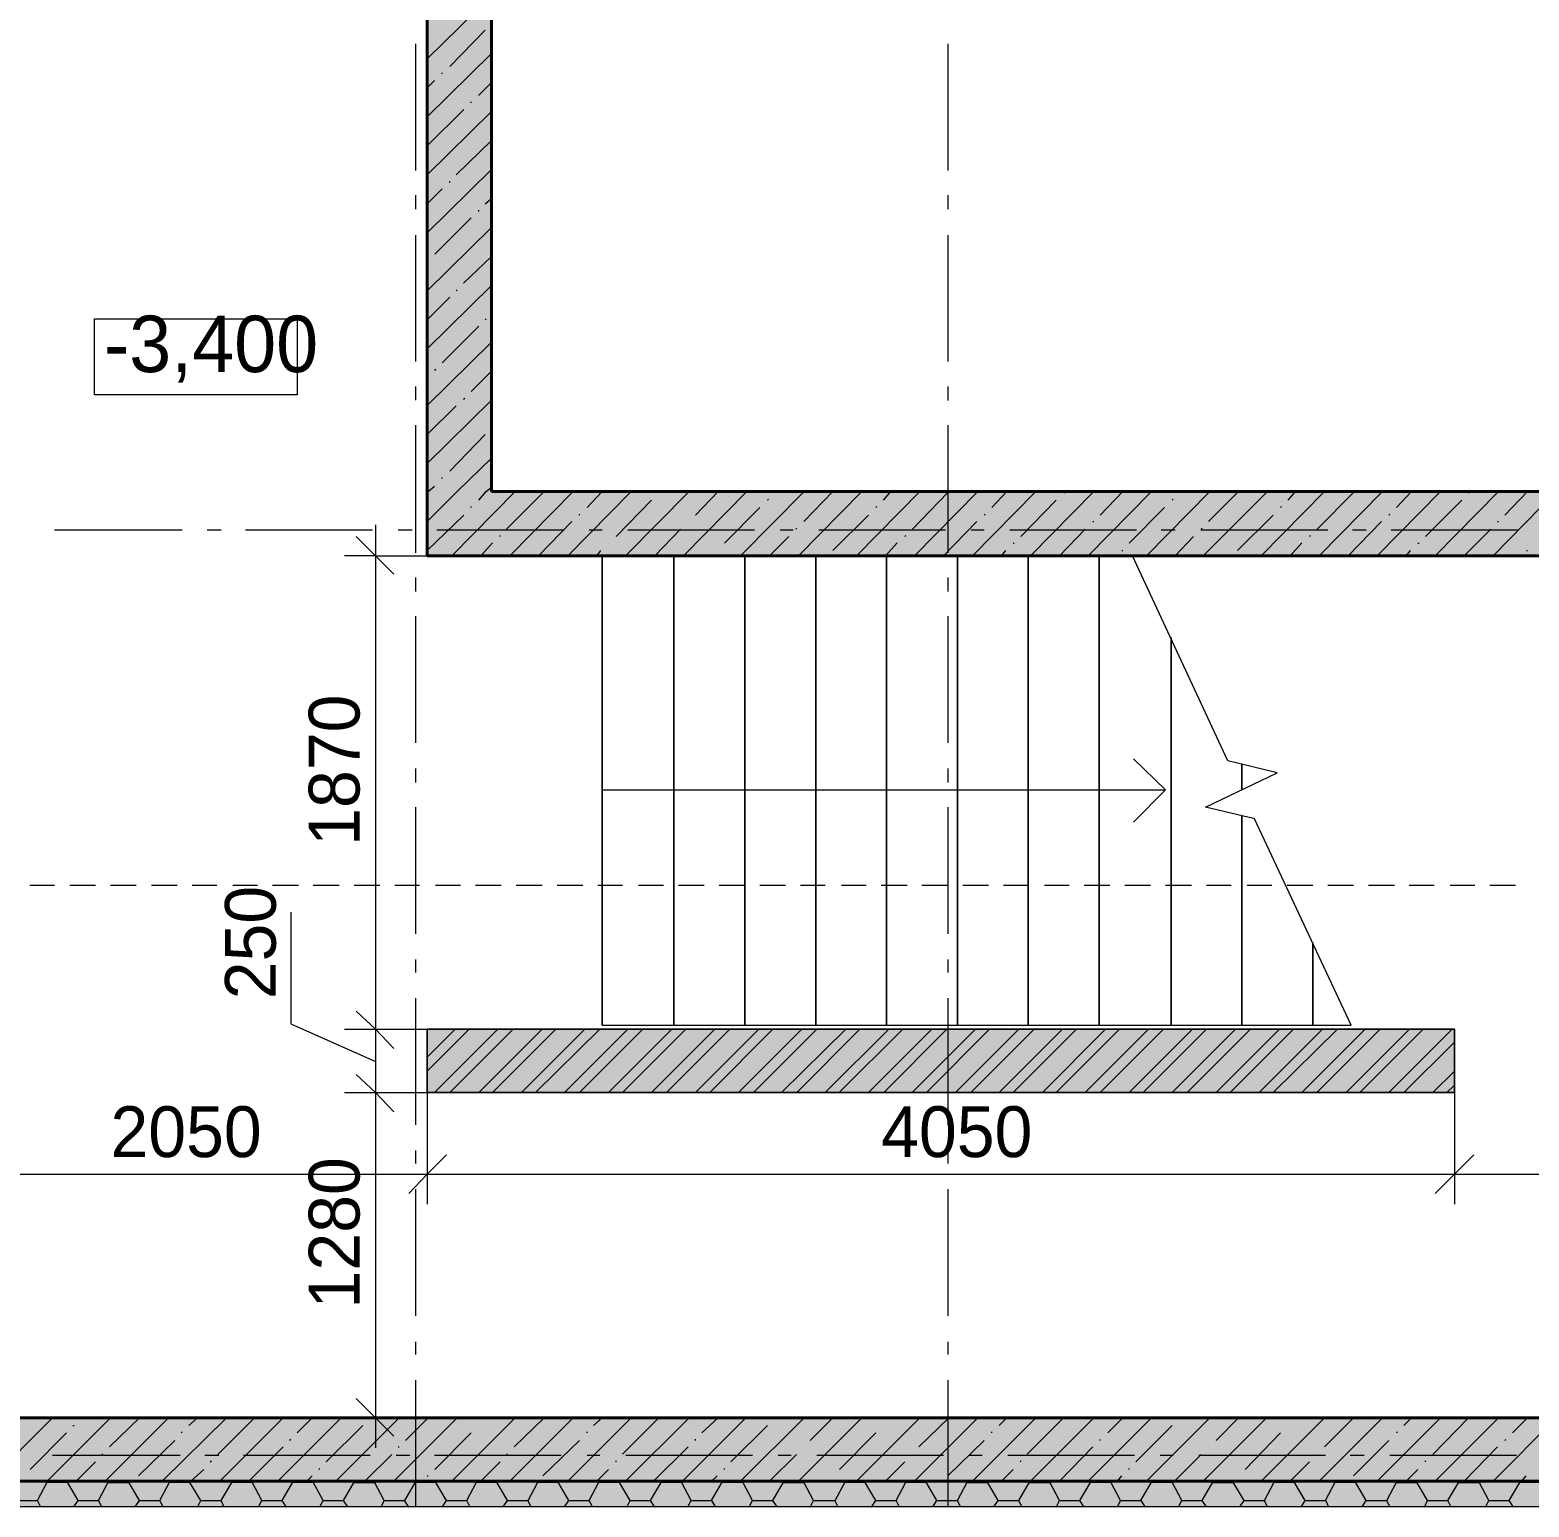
# Model space of a CAD drawing. Header units: millimetres. Extents: x -401725 to 250493, y 305116 to 802890.
# Drawn here: x -375106.181 to -375103.854, y 508975.81 to 508978.104 of the extents above; entities that cross this region are included whole.
import ezdxf

# ---------------------------------------------------------------- set-up
doc = ezdxf.new("R2010")
doc.units = ezdxf.units.MM
doc.layers.add('PDF _Геометрия', color=7, linetype='Continuous', true_color=0x1d1d1d)
doc.layers.add('PDF _Сплошная заливка', color=7, linetype='Continuous', true_color=0xffffff)
doc.layers.add('PDF _Текст', color=7, linetype='Continuous')

msp = doc.modelspace()

# ---------------------------------------------------------------- linework, layer by layer
at = {"layer": 'PDF _Геометрия', "color": 7, "lineweight": 40}
for points in [[(-375105.4648, 508977.3872), (-375105.4648, 508979.0006)], [(-375105.5648, 508978.9021), (-375105.5648, 508977.3871)], [(-375105.5648, 508977.3872), (-375105.5648, 508977.2871)], [(-375103.4181, 508977.3871), (-375105.4647, 508977.3871)], [(-375105.5648, 508977.2871), (-375103.4181, 508977.2871)], [(-375103.4181, 508975.9488), (-375106.3713, 508975.9488)], [(-375106.3713, 508975.8505), (-375103.4181, 508975.8505)]]:
    msp.add_lwpolyline(points, dxfattribs=at)
at = {"layer": 'PDF _Геометрия', "color": 7, "lineweight": 9}
for points in [[(-375105.5648, 508977.2872), (-375105.5648, 508978.9022)], [(-375105.583, 508978.0821), (-375105.583, 508977.8854)], [(-375104.7563, 508978.0821), (-375104.7563, 508977.8854)], [(-375105.583, 508977.8471), (-375105.583, 508977.8254)], [(-375104.7563, 508977.8471), (-375104.7563, 508977.8254)], [(-375105.583, 508977.7854), (-375105.583, 508977.5888)], [(-375104.7563, 508977.7854), (-375104.7563, 508977.5888)], [(-375106.0815, 508977.6555), (-375106.0815, 508977.5372)], [(-375106.0813, 508977.6554), (-375105.7664, 508977.6554), (-375105.7664, 508977.5371)], [(-375105.7664, 508977.5371), (-375106.0813, 508977.5371)], [(-375105.583, 508977.5504), (-375105.583, 508977.5288)], [(-375104.7563, 508977.5504), (-375104.7563, 508977.5287)], [(-375105.583, 508977.4904), (-375105.583, 508977.2921)], [(-375104.7563, 508977.4904), (-375104.7563, 508977.2921)], [(-375105.9449, 508977.3272), (-375106.1431, 508977.3272)], [(-375105.8848, 508977.3271), (-375105.9064, 508977.3271)], [(-375105.6498, 508977.3272), (-375105.8466, 508977.3272)], [(-375105.6447, 508977.3354), (-375105.6447, 508976.5521)], [(-375105.5882, 508977.3272), (-375105.6098, 508977.3272)], [(-375105.3532, 508977.3272), (-375105.5499, 508977.3272)], [(-375105.2931, 508977.3271), (-375105.3132, 508977.3271)], [(-375105.0565, 508977.3272), (-375105.2531, 508977.3272)], [(-375104.9965, 508977.3271), (-375105.0166, 508977.3271)], [(-375104.7598, 508977.3272), (-375104.9565, 508977.3272)], [(-375104.6998, 508977.3271), (-375104.7199, 508977.3271)], [(-375104.4632, 508977.3272), (-375104.6599, 508977.3272)], [(-375104.4031, 508977.3272), (-375104.4248, 508977.3272)], [(-375104.1665, 508977.3272), (-375104.3632, 508977.3272)], [(-375104.1065, 508977.3272), (-375104.1281, 508977.3272)], [(-375103.8696, 508977.3271), (-375104.0679, 508977.3271)], [(-375105.6447, 508977.2871), (-375105.693, 508977.2871)], [(-375105.6449, 508977.2872), (-375105.5648, 508977.2872)], [(-375105.2931, 508977.2871), (-375105.5648, 508977.2871)], [(-375105.2932, 508977.2871), (-375105.1815, 508977.2871)], [(-375105.1814, 508977.2871), (-375105.0715, 508977.2871)], [(-375105.0713, 508977.2871), (-375104.9614, 508977.2871)], [(-375104.9613, 508977.2871), (-375104.8514, 508977.2871)], [(-375104.8515, 508977.2871), (-375104.7414, 508977.2871), (-375104.7414, 508976.5588), (-375104.7414, 508977.2871)], [(-375104.7414, 508977.2871), (-375104.6313, 508977.2871)], [(-375104.6314, 508977.2871), (-375104.5213, 508977.2871)], [(-375104.5214, 508977.2871), (-375104.4697, 508977.2871)], [(-375104.3214, 508976.9688), (-375104.4698, 508977.2871)], [(-375103.4181, 508977.2871), (-375104.4698, 508977.2871)], [(-375105.583, 508977.2538), (-375105.583, 508977.2321)], [(-375104.7563, 508977.2538), (-375104.7563, 508977.2321)], [(-375105.583, 508977.1938), (-375105.583, 508976.9971)], [(-375104.7563, 508977.1937), (-375104.7563, 508976.9971)], [(-375105.583, 508976.9571), (-375105.583, 508976.9354)], [(-375104.7563, 508976.9571), (-375104.7563, 508976.9354)], [(-375104.4681, 508976.9721), (-375104.4181, 508976.9238), (-375104.4681, 508976.8738)], [(-375104.2448, 508976.9505), (-375104.3214, 508976.9688)], [(-375104.3564, 508976.8971), (-375104.2448, 508976.9505)], [(-375105.2932, 508976.9238), (-375105.1815, 508976.9238)], [(-375105.1814, 508976.9238), (-375105.0715, 508976.9238)], [(-375105.0713, 508976.9238), (-375104.9614, 508976.9238)], [(-375104.9613, 508976.9238), (-375104.8514, 508976.9238)], [(-375104.8515, 508976.9238), (-375104.7414, 508976.9238)], [(-375104.7414, 508976.9238), (-375104.6313, 508976.9238)], [(-375104.6314, 508976.9238), (-375104.5213, 508976.9238)], [(-375104.5213, 508976.9238), (-375104.4181, 508976.9238)], [(-375105.583, 508976.8971), (-375105.583, 508976.7004)], [(-375104.7563, 508976.8971), (-375104.7563, 508976.7004)], [(-375104.2798, 508976.8788), (-375104.3564, 508976.8972)], [(-375104.1299, 508976.5588), (-375104.2799, 508976.8788)], [(-375105.7764, 508976.7338), (-375105.7764, 508976.5605)], [(-375105.583, 508976.6604), (-375105.583, 508976.6404)], [(-375104.7563, 508976.6604), (-375104.7563, 508976.6404)], [(-375105.583, 508976.6004), (-375105.583, 508976.4038)], [(-375104.7563, 508976.6004), (-375104.7563, 508976.4037)], [(-375105.7763, 508976.5604), (-375105.6447, 508976.5021)], [(-375105.2932, 508976.5588), (-375105.1815, 508976.5588)], [(-375105.1814, 508976.5588), (-375105.0715, 508976.5588)], [(-375105.0713, 508976.5588), (-375104.9614, 508976.5588)], [(-375104.9613, 508976.5588), (-375104.8514, 508976.5588)], [(-375104.8515, 508976.5588), (-375104.7414, 508976.5588)], [(-375104.7414, 508976.5588), (-375104.6313, 508976.5588)], [(-375104.6314, 508976.5587), (-375104.5213, 508976.5587)], [(-375104.5213, 508976.5588), (-375104.4097, 508976.5588)], [(-375104.4097, 508976.5587), (-375104.2996, 508976.5587)], [(-375104.2996, 508976.5587), (-375104.1896, 508976.5587)], [(-375104.19, 508976.5588), (-375104.1299, 508976.5588)], [(-375105.693, 508976.5521), (-375105.6447, 508976.5521), (-375105.6447, 508976.4538)], [(-375105.6449, 508976.5521), (-375105.5648, 508976.5521)], [(-375105.5649, 508976.5522), (-375103.9699, 508976.5522)], [(-375105.5648, 508976.4538), (-375105.5648, 508976.5521)], [(-375103.9698, 508976.5522), (-375103.9698, 508976.4538)], [(-375105.693, 508976.4538), (-375105.6447, 508976.4538), (-375105.6447, 508975.9021)], [(-375105.6449, 508976.4538), (-375105.5648, 508976.4538)], [(-375103.9698, 508976.4538), (-375105.5648, 508976.4538)], [(-375105.5648, 508976.4538), (-375105.5648, 508976.3271), (-375105.5648, 508976.2805)], [(-375103.9698, 508976.4538), (-375103.9698, 508976.3272), (-375103.9698, 508976.2805)], [(-375105.583, 508976.3638), (-375105.583, 508976.3438)], [(-375104.7563, 508976.3637), (-375104.7563, 508976.3438)], [(-375106.4181, 508976.3271), (-375105.5648, 508976.3271)], [(-375105.5649, 508976.3272), (-375103.9699, 508976.3272)], [(-375103.9697, 508976.3271), (-375103.3713, 508976.3271)], [(-375105.583, 508976.3038), (-375105.583, 508976.1071)], [(-375104.7563, 508976.3038), (-375104.7563, 508976.1071)], [(-375105.583, 508976.0671), (-375105.583, 508976.0471)], [(-375104.7563, 508976.0671), (-375104.7563, 508976.0471)], [(-375105.583, 508976.0071), (-375105.583, 508975.8104)], [(-375104.7563, 508976.0071), (-375104.7563, 508975.8104)], [(-375106.3713, 508975.9488), (-375103.4181, 508975.9488)], [(-375105.6447, 508975.9488), (-375105.693, 508975.9488)], [(-375105.6448, 508975.9488), (-375105.6031, 508975.9488)], [(-375105.9481, 508975.8905), (-375106.1464, 508975.8905)], [(-375105.8881, 508975.8905), (-375105.9097, 508975.8905)], [(-375105.6531, 508975.8905), (-375105.8498, 508975.8905)], [(-375105.5914, 508975.8905), (-375105.613, 508975.8905)], [(-375105.3564, 508975.8905), (-375105.5531, 508975.8905)], [(-375105.2964, 508975.8905), (-375105.3165, 508975.8905)], [(-375105.0598, 508975.8905), (-375105.2563, 508975.8905)], [(-375104.9997, 508975.8905), (-375105.0198, 508975.8905)], [(-375104.7631, 508975.8905), (-375104.9598, 508975.8905)], [(-375104.7031, 508975.8905), (-375104.7231, 508975.8905)], [(-375104.4664, 508975.8905), (-375104.6631, 508975.8905)], [(-375104.4064, 508975.8905), (-375104.4265, 508975.8905)], [(-375104.1698, 508975.8905), (-375104.3665, 508975.8905)], [(-375104.1097, 508975.8905), (-375104.1314, 508975.8905)], [(-375103.8731, 508975.8905), (-375104.0698, 508975.8905)], [(-375103.398, 508975.8504), (-375103.3996, 508975.8504), (-375103.398, 508975.8504), (-375107.8948, 508975.8504)], [(-375103.3996, 508975.8104), (-375103.3996, 508975.8504), (-375107.8945, 508975.8504)], [(-375103.4382, 508975.8072), (-375103.4382, 508975.8105), (-375107.8946, 508975.8105)]]:
    msp.add_lwpolyline(points, dxfattribs=at)
at = {"layer": 'PDF _Геометрия', "lineweight": 9}
for points in [[(-375105.5647, 508978.0588), (-375105.4648, 508978.1572)], [(-375105.5295, 508978.0471), (-375105.4746, 508978.1037)], [(-375105.5647, 508977.9688), (-375105.4648, 508978.0672)], [(-375105.5648, 508978.0138), (-375105.5531, 508978.0255)], [(-375105.5414, 508978.0355), (-375105.5414, 508978.0371)], [(-375105.4848, 508978.0022), (-375105.4648, 508978.0222)], [(-375105.5647, 508977.8788), (-375105.4648, 508977.9772)], [(-375105.5646, 508977.9238), (-375105.508, 508977.9804)], [(-375105.4963, 508977.9904), (-375105.4963, 508977.9921)], [(-375105.5198, 508977.8788), (-375105.4648, 508977.9322)], [(-375105.5647, 508977.7888), (-375105.4648, 508977.8872)], [(-375105.5297, 508977.8671), (-375105.5297, 508977.8688)], [(-375105.5648, 508977.8338), (-375105.5414, 508977.8571)], [(-375105.4748, 508977.8338), (-375105.4648, 508977.8422)], [(-375105.4847, 508977.8221), (-375105.4847, 508977.8238)], [(-375105.5647, 508977.6988), (-375105.4648, 508977.7972)], [(-375105.553, 508977.7554), (-375105.4963, 508977.8121)], [(-375105.5649, 508977.7438), (-375105.5632, 508977.7455)], [(-375105.5082, 508977.7105), (-375105.4648, 508977.7522)], [(-375105.5647, 508977.6088), (-375105.4648, 508977.7072)], [(-375105.5198, 508977.6988), (-375105.5181, 508977.7005)], [(-375105.5648, 508977.6538), (-375105.5297, 508977.6888)], [(-375105.4747, 508977.6537), (-375105.473, 508977.6554)], [(-375105.5413, 508977.5871), (-375105.4847, 508977.6438)], [(-375105.5647, 508977.5205), (-375105.4648, 508977.6188)], [(-375105.5532, 508977.5755), (-375105.5515, 508977.5772)], [(-375105.4965, 508977.5422), (-375105.4648, 508977.5738)], [(-375105.5648, 508977.4754), (-375105.5197, 508977.5204)], [(-375105.5647, 508977.4305), (-375105.4648, 508977.5288)], [(-375105.5081, 508977.5304), (-375105.5064, 508977.5321)], [(-375105.5295, 508977.4187), (-375105.4746, 508977.4754)], [(-375105.5182, 508977.3872), (-375105.4648, 508977.4388)], [(-375105.5631, 508977.3871), (-375105.5531, 508977.3955)], [(-375105.5414, 508977.4071), (-375105.5414, 508977.4088)], [(-375105.4731, 508977.3872), (-375105.4648, 508977.3938)], [(-375105.5649, 508977.3855), (-375105.5632, 508977.3872)], [(-375105.5647, 508977.3405), (-375105.5181, 508977.3871)], [(-375105.5264, 508977.2871), (-375105.4281, 508977.3872)], [(-375105.4847, 508977.3737), (-375105.473, 508977.3871)], [(-375105.4413, 508977.3288), (-375105.3847, 508977.3854)], [(-375105.4363, 508977.2871), (-375105.338, 508977.3871)], [(-375105.3463, 508977.2871), (-375105.248, 508977.3871)], [(-375105.3165, 508977.3621), (-375105.2931, 508977.3871)], [(-375105.2715, 508977.3172), (-375105.2165, 508977.3738)], [(-375105.2565, 508977.2871), (-375105.1581, 508977.3871)], [(-375105.2048, 508977.3855), (-375105.2048, 508977.3855)], [(-375105.1665, 508977.2872), (-375105.0682, 508977.3872)], [(-375105.148, 508977.3504), (-375105.113, 508977.3871)], [(-375105.078, 508977.2871), (-375104.9796, 508977.3871)], [(-375105.0365, 508977.3738), (-375105.0348, 508977.3755)], [(-375105.0248, 508977.3855), (-375105.0231, 508977.3871)], [(-375104.9881, 508977.2871), (-375104.8897, 508977.3871)], [(-375104.9797, 508977.3405), (-375104.9348, 508977.3871)], [(-375104.8981, 508977.2871), (-375104.7998, 508977.3871)], [(-375104.8564, 508977.3737), (-375104.8446, 508977.3871)], [(-375104.8113, 508977.3288), (-375104.7563, 508977.3854)], [(-375104.8082, 508977.2872), (-375104.7099, 508977.3872)], [(-375104.7179, 508977.2871), (-375104.6197, 508977.3871)], [(-375104.688, 508977.3621), (-375104.6648, 508977.3871)], [(-375104.6431, 508977.3172), (-375104.5882, 508977.3738)], [(-375104.6281, 508977.2871), (-375104.5297, 508977.3871)], [(-375104.5764, 508977.3855), (-375104.5748, 508977.3855)], [(-375104.5382, 508977.2872), (-375104.4398, 508977.3872)], [(-375104.5197, 508977.3504), (-375104.4847, 508977.3871)], [(-375104.4479, 508977.2871), (-375104.3496, 508977.3871)], [(-375104.408, 508977.3738), (-375104.4064, 508977.3755)], [(-375104.3963, 508977.3855), (-375104.3947, 508977.3871)], [(-375104.3597, 508977.2871), (-375104.2597, 508977.3871)], [(-375104.3514, 508977.3405), (-375104.3048, 508977.3872)], [(-375104.2697, 508977.2871), (-375104.1714, 508977.3871)], [(-375104.2281, 508977.3738), (-375104.2165, 508977.3872)], [(-375104.183, 508977.3288), (-375104.1263, 508977.3854)], [(-375104.1798, 508977.2872), (-375104.0815, 508977.3872)], [(-375104.0897, 508977.2871), (-375103.9913, 508977.3871)], [(-375104.0597, 508977.3621), (-375104.0364, 508977.3871)], [(-375104.0147, 508977.3172), (-375103.9582, 508977.3738)], [(-375103.9996, 508977.2871), (-375103.9014, 508977.3871)], [(-375103.9481, 508977.3855), (-375103.9465, 508977.3855)], [(-375103.9098, 508977.2871), (-375103.8115, 508977.3872)], [(-375103.8912, 508977.3504), (-375103.8563, 508977.3871)], [(-375105.5646, 508977.2954), (-375105.508, 508977.3504)], [(-375105.4963, 508977.3621), (-375105.4963, 508977.3638)], [(-375105.3282, 508977.3505), (-375105.3282, 508977.3522)], [(-375105.103, 508977.3071), (-375105.0481, 508977.3621)], [(-375104.9347, 508977.2954), (-375104.8797, 508977.3504)], [(-375104.8681, 508977.3621), (-375104.8663, 508977.3638)], [(-375104.6998, 508977.3505), (-375104.6982, 508977.3522)], [(-375104.4747, 508977.3071), (-375104.4197, 508977.3621)], [(-375104.3064, 508977.2954), (-375104.2513, 508977.3504)], [(-375104.2396, 508977.3621), (-375104.238, 508977.3637)], [(-375104.0714, 508977.3505), (-375104.0698, 508977.3521)], [(-375105.3916, 508977.2872), (-375105.3399, 508977.3405)], [(-375105.2114, 508977.2871), (-375105.1714, 508977.3288)], [(-375105.1597, 508977.3405), (-375105.1597, 508977.3405)], [(-375104.9913, 508977.3288), (-375104.9913, 508977.3304)], [(-375104.7632, 508977.2871), (-375104.7115, 508977.3405)], [(-375104.583, 508977.2871), (-375104.5431, 508977.3288)], [(-375104.5313, 508977.3405), (-375104.5297, 508977.3405)], [(-375104.3629, 508977.3288), (-375104.3613, 508977.3304)], [(-375104.1349, 508977.2871), (-375104.0831, 508977.3405)], [(-375103.9548, 508977.2871), (-375103.9131, 508977.3288)], [(-375103.903, 508977.3405), (-375103.9014, 508977.3405)], [(-375105.4814, 508977.2872), (-375105.4632, 508977.3072)], [(-375105.4515, 508977.3172), (-375105.4515, 508977.3188)], [(-375105.2831, 508977.3071), (-375105.2831, 508977.3071)], [(-375105.033, 508977.2871), (-375105.003, 508977.3171)], [(-375104.8533, 508977.2872), (-375104.8348, 508977.3072)], [(-375104.8233, 508977.3172), (-375104.8215, 508977.3188)], [(-375104.6547, 508977.3071), (-375104.6531, 508977.3071)], [(-375104.4031, 508977.2871), (-375104.3746, 508977.3171)], [(-375104.2248, 508977.2871), (-375104.2065, 508977.3072)], [(-375104.1947, 508977.3172), (-375104.1931, 508977.3188)], [(-375104.0263, 508977.3071), (-375104.0247, 508977.3071)], [(-375105.3015, 508977.2871), (-375105.2948, 508977.2955)], [(-375105.1146, 508977.2954), (-375105.1146, 508977.2954)], [(-375104.6731, 508977.2871), (-375104.6664, 508977.2955)], [(-375104.4862, 508977.2954), (-375104.4846, 508977.2954)], [(-375104.0447, 508977.2871), (-375104.038, 508977.2954)], [(-375103.8579, 508977.2954), (-375103.8563, 508977.2954)], [(-375106.2447, 508975.8505), (-375106.1464, 508975.9488)], [(-375106.1549, 508975.8505), (-375106.0565, 508975.9488)], [(-375106.1147, 508975.9371), (-375106.113, 508975.9371)], [(-375106.103, 508975.9488), (-375106.1013, 508975.9488)], [(-375106.0646, 508975.8504), (-375105.9663, 508975.9487)], [(-375106.058, 508975.9038), (-375106.0114, 508975.9488)], [(-375105.9763, 508975.8505), (-375105.8764, 508975.9488)], [(-375105.9466, 508975.9255), (-375105.9449, 508975.9272)], [(-375105.9347, 508975.9372), (-375105.9215, 508975.9488)], [(-375105.8895, 508975.8921), (-375105.8329, 508975.9487)], [(-375105.8864, 508975.8505), (-375105.7881, 508975.9488)], [(-375105.7966, 508975.8505), (-375105.6982, 508975.9489)], [(-375105.7664, 508975.9254), (-375105.743, 508975.9488)], [(-375105.7215, 508975.8805), (-375105.6648, 508975.9371)], [(-375105.7063, 508975.8504), (-375105.608, 508975.9487)], [(-375105.6531, 508975.9488), (-375105.6531, 508975.9488)], [(-375105.6165, 508975.8505), (-375105.5181, 508975.9488)], [(-375105.5982, 508975.9138), (-375105.5632, 508975.9488)], [(-375105.5264, 508975.8505), (-375105.4281, 508975.9488)], [(-375105.4847, 508975.9371), (-375105.4847, 508975.9371)], [(-375105.4747, 508975.9487), (-375105.473, 508975.9487)], [(-375105.4363, 508975.8504), (-375105.338, 508975.9487)], [(-375105.4297, 508975.9038), (-375105.383, 508975.9488)], [(-375105.3463, 508975.8504), (-375105.248, 508975.9488)], [(-375105.3165, 508975.9255), (-375105.3165, 508975.9272)], [(-375105.3065, 508975.9371), (-375105.2931, 508975.9488)], [(-375105.2614, 508975.8922), (-375105.2048, 508975.9488)], [(-375105.2565, 508975.8505), (-375105.1581, 508975.9488)], [(-375105.1681, 508975.8505), (-375105.0698, 508975.9488)], [(-375105.1381, 508975.9254), (-375105.113, 508975.9488)], [(-375105.0931, 508975.8804), (-375105.0364, 508975.9371)], [(-375105.078, 508975.8504), (-375104.9796, 508975.9487)], [(-375105.0247, 508975.9488), (-375105.0247, 508975.9488)], [(-375104.9881, 508975.8504), (-375104.8897, 508975.9488)], [(-375104.9698, 508975.9138), (-375104.9348, 508975.9488)], [(-375104.8981, 508975.8505), (-375104.7998, 508975.9488)], [(-375104.8563, 508975.9371), (-375104.8563, 508975.9371)], [(-375104.8464, 508975.9487), (-375104.8446, 508975.9487)], [(-375104.8082, 508975.8505), (-375104.7099, 508975.9488)], [(-375104.8013, 508975.9038), (-375104.7547, 508975.9488)], [(-375104.7179, 508975.8504), (-375104.6197, 508975.9488)], [(-375104.6881, 508975.9255), (-375104.6881, 508975.9272)], [(-375104.6764, 508975.9371), (-375104.6648, 508975.9488)], [(-375104.6332, 508975.8922), (-375104.5765, 508975.9488)], [(-375104.6281, 508975.8505), (-375104.5297, 508975.9488)], [(-375104.5382, 508975.8505), (-375104.4398, 508975.9488)], [(-375104.508, 508975.9254), (-375104.4847, 508975.9487)], [(-375104.4646, 508975.8804), (-375104.408, 508975.9371)], [(-375104.4479, 508975.8504), (-375104.3496, 508975.9487)], [(-375104.3964, 508975.9488), (-375104.3964, 508975.9488)], [(-375104.3597, 508975.8504), (-375104.2613, 508975.9488)], [(-375104.3399, 508975.9138), (-375104.3048, 508975.9488)], [(-375104.2697, 508975.8505), (-375104.1714, 508975.9488)], [(-375104.2282, 508975.9372), (-375104.2282, 508975.9372)], [(-375104.2165, 508975.9488), (-375104.2165, 508975.9488)], [(-375104.1798, 508975.8505), (-375104.0815, 508975.9488)], [(-375104.1714, 508975.9037), (-375104.1263, 508975.9487)], [(-375104.0897, 508975.8504), (-375103.9913, 508975.9487)], [(-375104.0597, 508975.9255), (-375104.0581, 508975.9272)], [(-375104.0481, 508975.9371), (-375104.0364, 508975.9488)], [(-375104.0031, 508975.8921), (-375103.9481, 508975.9488)], [(-375103.9996, 508975.8505), (-375103.9014, 508975.9488)], [(-375103.9098, 508975.8505), (-375103.8115, 508975.9488)], [(-375103.8795, 508975.9254), (-375103.8563, 508975.9487)], [(-375106.1813, 508975.8688), (-375106.1247, 508975.9254)], [(-375106.013, 508975.8587), (-375105.9563, 508975.9137)], [(-375105.7781, 508975.9138), (-375105.7764, 508975.9155)], [(-375105.553, 508975.8687), (-375105.4963, 508975.9254)], [(-375105.3849, 508975.8588), (-375105.3282, 508975.9138)], [(-375105.1481, 508975.9138), (-375105.1481, 508975.9155)], [(-375104.9246, 508975.8687), (-375104.868, 508975.9254)], [(-375104.7565, 508975.8588), (-375104.6998, 508975.9138)], [(-375104.5197, 508975.9138), (-375104.5197, 508975.9154)], [(-375104.2945, 508975.8687), (-375104.2396, 508975.9254)], [(-375104.1264, 508975.8588), (-375104.0714, 508975.9138)], [(-375103.8913, 508975.9138), (-375103.8897, 508975.9154)], [(-375106.0699, 508975.8922), (-375106.0682, 508975.8922)], [(-375105.9015, 508975.8805), (-375105.8998, 508975.8821)], [(-375105.8414, 508975.8505), (-375105.7881, 508975.9038)], [(-375105.6614, 508975.8504), (-375105.6197, 508975.8921)], [(-375105.6097, 508975.9038), (-375105.608, 508975.9038)], [(-375105.4416, 508975.8922), (-375105.4398, 508975.8922)], [(-375105.2714, 508975.8805), (-375105.2714, 508975.8821)], [(-375105.2131, 508975.8504), (-375105.1597, 508975.9038)], [(-375105.033, 508975.8504), (-375104.9913, 508975.8921)], [(-375104.9796, 508975.9037), (-375104.9796, 508975.9037)], [(-375104.8115, 508975.8921), (-375104.8115, 508975.8921)], [(-375104.643, 508975.8804), (-375104.643, 508975.8821)], [(-375104.583, 508975.8504), (-375104.5314, 508975.9038)], [(-375104.4045, 508975.8504), (-375104.3629, 508975.8921)], [(-375104.3513, 508975.9037), (-375104.3513, 508975.9037)], [(-375104.1831, 508975.8921), (-375104.1831, 508975.8921)], [(-375104.0147, 508975.8804), (-375104.0147, 508975.8821)], [(-375103.9546, 508975.8504), (-375103.903, 508975.9038)], [(-375106.1096, 508975.8504), (-375106.0796, 508975.8804)], [(-375105.9315, 508975.8505), (-375105.9114, 508975.8688)], [(-375105.7514, 508975.8504), (-375105.743, 508975.8588)], [(-375105.733, 508975.8688), (-375105.7313, 508975.8704)], [(-375105.5649, 508975.8588), (-375105.5632, 508975.8588)], [(-375105.4815, 508975.8505), (-375105.4515, 508975.8805)], [(-375105.3014, 508975.8504), (-375105.2831, 508975.8688)], [(-375105.123, 508975.8504), (-375105.1146, 508975.8587)], [(-375105.103, 508975.8687), (-375105.103, 508975.8704)], [(-375104.9348, 508975.8588), (-375104.9348, 508975.8588)], [(-375104.8531, 508975.8505), (-375104.8231, 508975.8805)], [(-375104.673, 508975.8504), (-375104.6547, 508975.8688)], [(-375104.493, 508975.8504), (-375104.4863, 508975.8587)], [(-375104.4746, 508975.8687), (-375104.4746, 508975.8704)], [(-375104.3064, 508975.8588), (-375104.3064, 508975.8588)], [(-375104.2248, 508975.8505), (-375104.1948, 508975.8805)], [(-375104.0446, 508975.8504), (-375104.0263, 508975.8688)], [(-375103.8648, 508975.8505), (-375103.8582, 508975.8588)], [(-375106.1699, 508975.8205), (-375106.1549, 508975.8488)], [(-375106.1549, 508975.8488), (-375106.1565, 508975.8505)], [(-375106.1549, 508975.8488), (-375106.1549, 508975.8488)], [(-375106.1547, 508975.8488), (-375106.1231, 508975.8488)], [(-375106.1065, 508975.8205), (-375106.1232, 508975.8488)], [(-375106.1231, 508975.8488), (-375106.1214, 508975.8505)], [(-375106.0749, 508975.8205), (-375106.0598, 508975.8488)], [(-375106.0598, 508975.8488), (-375106.0598, 508975.8505)], [(-375106.0598, 508975.8488), (-375106.0598, 508975.8488)], [(-375106.0597, 508975.8487), (-375106.028, 508975.8487)], [(-375106.0281, 508975.8488), (-375106.0264, 508975.8504)], [(-375106.0114, 508975.8205), (-375106.028, 508975.8488)], [(-375105.9796, 508975.8204), (-375105.9647, 508975.8488)], [(-375105.9648, 508975.8488), (-375105.9332, 508975.8488)], [(-375105.9647, 508975.8488), (-375105.9647, 508975.8504)], [(-375105.9647, 508975.8488), (-375105.9647, 508975.8488)], [(-375105.933, 508975.8487), (-375105.9313, 508975.8504)], [(-375105.9163, 508975.8204), (-375105.933, 508975.8487)], [(-375105.8847, 508975.8204), (-375105.868, 508975.8487)], [(-375105.868, 508975.8487), (-375105.8697, 508975.8504)], [(-375105.8682, 508975.8488), (-375105.8365, 508975.8488)], [(-375105.868, 508975.8487), (-375105.868, 508975.8487)], [(-375105.8365, 508975.8488), (-375105.8365, 508975.8505)], [(-375105.8215, 508975.8205), (-375105.8365, 508975.8488)], [(-375105.7899, 508975.8205), (-375105.7732, 508975.8488)], [(-375105.7732, 508975.8488), (-375105.7749, 508975.8505)], [(-375105.7732, 508975.8488), (-375105.7732, 508975.8488)], [(-375105.773, 508975.8488), (-375105.7414, 508975.8488)], [(-375105.7264, 508975.8205), (-375105.7415, 508975.8488)], [(-375105.7414, 508975.8488), (-375105.7414, 508975.8504)], [(-375105.6947, 508975.8205), (-375105.6781, 508975.8488)], [(-375105.6781, 508975.8488), (-375105.6798, 508975.8505)], [(-375105.6781, 508975.8488), (-375105.6781, 508975.8488)], [(-375105.678, 508975.8487), (-375105.6463, 508975.8487)], [(-375105.6464, 508975.8487), (-375105.6447, 508975.8504)], [(-375105.6314, 508975.8204), (-375105.6463, 508975.8488)], [(-375105.5996, 508975.8204), (-375105.583, 508975.8488)], [(-375105.583, 508975.8488), (-375105.5847, 508975.8504)], [(-375105.5831, 508975.8488), (-375105.5515, 508975.8488)], [(-375105.583, 508975.8488), (-375105.583, 508975.8488)], [(-375105.5516, 508975.8488), (-375105.5499, 508975.8505)], [(-375105.5346, 508975.8204), (-375105.5513, 508975.8487)], [(-375105.5032, 508975.8205), (-375105.4882, 508975.8488)], [(-375105.4882, 508975.8488), (-375105.4899, 508975.8505)], [(-375105.4882, 508975.8488), (-375105.4882, 508975.8488)], [(-375105.4881, 508975.8488), (-375105.4564, 508975.8488)], [(-375105.4398, 508975.8205), (-375105.4566, 508975.8488)], [(-375105.4565, 508975.8488), (-375105.4548, 508975.8505)], [(-375105.4081, 508975.8205), (-375105.3931, 508975.8488)], [(-375105.3931, 508975.8488), (-375105.3931, 508975.8505)], [(-375105.3931, 508975.8488), (-375105.3931, 508975.8488)], [(-375105.3929, 508975.8488), (-375105.3613, 508975.8488)], [(-375105.3614, 508975.8488), (-375105.3597, 508975.8504)], [(-375105.3447, 508975.8205), (-375105.3613, 508975.8488)], [(-375105.3131, 508975.8204), (-375105.298, 508975.8488)], [(-375105.2982, 508975.8488), (-375105.2665, 508975.8488)], [(-375105.298, 508975.8488), (-375105.298, 508975.8504)], [(-375105.298, 508975.8488), (-375105.298, 508975.8488)], [(-375105.2663, 508975.8487), (-375105.2646, 508975.8504)], [(-375105.2497, 508975.8204), (-375105.2663, 508975.8487)], [(-375105.218, 508975.8204), (-375105.2013, 508975.8487)], [(-375105.2013, 508975.8487), (-375105.203, 508975.8504)], [(-375105.2014, 508975.8488), (-375105.1698, 508975.8488)], [(-375105.2013, 508975.8487), (-375105.2013, 508975.8487)], [(-375105.1698, 508975.8488), (-375105.1698, 508975.8505)], [(-375105.1548, 508975.8205), (-375105.1698, 508975.8488)], [(-375105.1232, 508975.8205), (-375105.1065, 508975.8488)], [(-375105.1065, 508975.8488), (-375105.1082, 508975.8505)], [(-375105.1065, 508975.8488), (-375105.1065, 508975.8488)], [(-375105.1064, 508975.8488), (-375105.0747, 508975.8488)], [(-375105.0598, 508975.8205), (-375105.0748, 508975.8488)], [(-375105.0747, 508975.8488), (-375105.0747, 508975.8504)], [(-375105.0282, 508975.8205), (-375105.0114, 508975.8488)], [(-375105.0114, 508975.8488), (-375105.0132, 508975.8505)], [(-375105.0114, 508975.8488), (-375105.0114, 508975.8488)], [(-375105.0112, 508975.8487), (-375104.9796, 508975.8487)], [(-375104.9798, 508975.8488), (-375104.978, 508975.8504)], [(-375104.9647, 508975.8204), (-375104.9797, 508975.8488)], [(-375104.9314, 508975.8204), (-375104.9163, 508975.8487)], [(-375104.9163, 508975.8487), (-375104.9181, 508975.8504)], [(-375104.9165, 508975.8488), (-375104.8848, 508975.8488)], [(-375104.9163, 508975.8487), (-375104.9163, 508975.8487)], [(-375104.8849, 508975.8488), (-375104.8832, 508975.8505)], [(-375104.868, 508975.8204), (-375104.8846, 508975.8487)], [(-375104.8364, 508975.8205), (-375104.8215, 508975.8488)], [(-375104.8215, 508975.8488), (-375104.8215, 508975.8505)], [(-375104.8215, 508975.8488), (-375104.8215, 508975.8488)], [(-375104.8213, 508975.8488), (-375104.7897, 508975.8488)], [(-375104.7732, 508975.8205), (-375104.7899, 508975.8488)], [(-375104.7897, 508975.8488), (-375104.7881, 508975.8505)], [(-375104.7414, 508975.8205), (-375104.7264, 508975.8488)], [(-375104.7264, 508975.8488), (-375104.7264, 508975.8505)], [(-375104.7264, 508975.8488), (-375104.7264, 508975.8488)], [(-375104.7263, 508975.8487), (-375104.6946, 508975.8487)], [(-375104.6781, 508975.8205), (-375104.6948, 508975.8488)], [(-375104.6946, 508975.8488), (-375104.693, 508975.8504)], [(-375104.6463, 508975.8204), (-375104.6297, 508975.8488)], [(-375104.6297, 508975.8488), (-375104.6313, 508975.8504)], [(-375104.6297, 508975.8488), (-375104.6297, 508975.8488)], [(-375104.6295, 508975.8487), (-375104.5979, 508975.8487), (-375104.5979, 508975.8504)], [(-375104.583, 508975.8204), (-375104.598, 508975.8488)], [(-375104.5513, 508975.8204), (-375104.5346, 508975.8487)], [(-375104.5346, 508975.8487), (-375104.5362, 508975.8504)], [(-375104.5348, 508975.8488), (-375104.5031, 508975.8488), (-375104.5031, 508975.8505)], [(-375104.5346, 508975.8487), (-375104.5346, 508975.8487)], [(-375104.4882, 508975.8205), (-375104.5032, 508975.8488)], [(-375104.4565, 508975.8205), (-375104.4398, 508975.8488)], [(-375104.4398, 508975.8488), (-375104.4414, 508975.8505)], [(-375104.4398, 508975.8488), (-375104.4398, 508975.8488)], [(-375104.4396, 508975.8488), (-375104.408, 508975.8488)], [(-375104.408, 508975.8488), (-375104.4064, 508975.8505)], [(-375104.3931, 508975.8205), (-375104.408, 508975.8488)], [(-375104.3615, 508975.8205), (-375104.3447, 508975.8488)], [(-375104.3447, 508975.8488), (-375104.3463, 508975.8505)], [(-375104.3447, 508975.8488), (-375104.3447, 508975.8488)], [(-375104.3446, 508975.8487), (-375104.313, 508975.8487)], [(-375104.2964, 508975.8204), (-375104.3131, 508975.8488)], [(-375104.3129, 508975.8487), (-375104.3113, 508975.8504)], [(-375104.2646, 508975.8204), (-375104.2497, 508975.8488)], [(-375104.2497, 508975.8488), (-375104.2513, 508975.8504)], [(-375104.2497, 508975.8488), (-375104.2181, 508975.8488)], [(-375104.2497, 508975.8488), (-375104.2497, 508975.8488)], [(-375104.2181, 508975.8488), (-375104.2165, 508975.8505)], [(-375104.2013, 508975.8204), (-375104.2179, 508975.8487)], [(-375104.1699, 508975.8205), (-375104.1548, 508975.8488)], [(-375104.1548, 508975.8488), (-375104.1548, 508975.8505)], [(-375104.1548, 508975.8488), (-375104.1548, 508975.8488)], [(-375104.1547, 508975.8488), (-375104.1231, 508975.8488)], [(-375104.1065, 508975.8205), (-375104.1231, 508975.8488)], [(-375104.123, 508975.8488), (-375104.1214, 508975.8505)], [(-375104.0748, 508975.8205), (-375104.0598, 508975.8488)], [(-375104.0598, 508975.8488), (-375104.0598, 508975.8505)], [(-375104.0598, 508975.8488), (-375104.0598, 508975.8488)], [(-375104.0597, 508975.8487), (-375104.028, 508975.8487)], [(-375104.0114, 508975.8205), (-375104.0281, 508975.8488)], [(-375104.028, 508975.8488), (-375104.0263, 508975.8504)], [(-375103.9798, 508975.8204), (-375103.963, 508975.8488)], [(-375103.963, 508975.8488), (-375103.9647, 508975.8504)], [(-375103.963, 508975.8488), (-375103.963, 508975.8488)], [(-375103.9629, 508975.8487), (-375103.9313, 508975.8487)], [(-375103.9313, 508975.8487), (-375103.9313, 508975.8504)], [(-375103.9163, 508975.8204), (-375103.9312, 508975.8488)], [(-375103.8847, 508975.8204), (-375103.868, 508975.8487)], [(-375103.868, 508975.8487), (-375103.8696, 508975.8504)], [(-375103.8682, 508975.8488), (-375103.8365, 508975.8488)], [(-375103.868, 508975.8487), (-375103.868, 508975.8487)], [(-375106.203, 508975.8205), (-375106.1698, 508975.8205)], [(-375106.1646, 508975.8104), (-375106.1697, 508975.8204)], [(-375106.1131, 508975.8105), (-375106.1065, 508975.8205)], [(-375106.1065, 508975.8205), (-375106.1065, 508975.8205)], [(-375106.1064, 508975.8205), (-375106.0747, 508975.8205)], [(-375106.0698, 508975.8105), (-375106.0749, 508975.8205)], [(-375106.018, 508975.8105), (-375106.0114, 508975.8205)], [(-375106.0114, 508975.8205), (-375106.0114, 508975.8205)], [(-375106.0114, 508975.8204), (-375105.9796, 508975.8204)], [(-375105.9747, 508975.8105), (-375105.9797, 508975.8205)], [(-375105.9213, 508975.8104), (-375105.9163, 508975.8204)], [(-375105.9165, 508975.8205), (-375105.8848, 508975.8205)], [(-375105.9163, 508975.8204), (-375105.9163, 508975.8204)], [(-375105.8797, 508975.8104), (-375105.8846, 508975.8204)], [(-375105.8265, 508975.8105), (-375105.8215, 508975.8205)], [(-375105.8215, 508975.8205), (-375105.7897, 508975.8205)], [(-375105.8215, 508975.8205), (-375105.8215, 508975.8205)], [(-375105.7829, 508975.8104), (-375105.7896, 508975.8204)], [(-375105.7314, 508975.8105), (-375105.7264, 508975.8205)], [(-375105.7264, 508975.8205), (-375105.7264, 508975.8205)], [(-375105.7263, 508975.8204), (-375105.6947, 508975.8204)], [(-375105.6881, 508975.8105), (-375105.6948, 508975.8205)], [(-375105.6363, 508975.8104), (-375105.6314, 508975.8204)], [(-375105.6316, 508975.8205), (-375105.5998, 508975.8205)], [(-375105.6314, 508975.8204), (-375105.6314, 508975.8204)], [(-375105.593, 508975.8104), (-375105.5997, 508975.8205)], [(-375105.5413, 508975.8104), (-375105.5346, 508975.8204)], [(-375105.5348, 508975.8205), (-375105.5031, 508975.8205)], [(-375105.5346, 508975.8204), (-375105.5346, 508975.8204)], [(-375105.498, 508975.8104), (-375105.503, 508975.8204)], [(-375105.4466, 508975.8105), (-375105.4398, 508975.8205)], [(-375105.4398, 508975.8205), (-375105.4398, 508975.8205)], [(-375105.4398, 508975.8204), (-375105.408, 508975.8204)], [(-375105.4032, 508975.8105), (-375105.4082, 508975.8205)], [(-375105.3515, 508975.8105), (-375105.3447, 508975.8205)], [(-375105.3447, 508975.8205), (-375105.3447, 508975.8205)], [(-375105.3446, 508975.8204), (-375105.313, 508975.8204)], [(-375105.3081, 508975.8105), (-375105.3131, 508975.8204)], [(-375105.2547, 508975.8104), (-375105.2497, 508975.8204)], [(-375105.2499, 508975.8205), (-375105.2181, 508975.8205)], [(-375105.2497, 508975.8204), (-375105.2497, 508975.8204)], [(-375105.2114, 508975.8104), (-375105.2179, 508975.8204)], [(-375105.1599, 508975.8105), (-375105.1548, 508975.8205)], [(-375105.1548, 508975.8205), (-375105.1548, 508975.8205)], [(-375105.1547, 508975.8205), (-375105.1231, 508975.8205)], [(-375105.1163, 508975.8104), (-375105.1229, 508975.8204)], [(-375105.0648, 508975.8105), (-375105.0598, 508975.8205)], [(-375105.0598, 508975.8205), (-375105.0598, 508975.8205)], [(-375105.0597, 508975.8204), (-375105.028, 508975.8204)], [(-375105.0215, 508975.8105), (-375105.0281, 508975.8205)], [(-375104.9698, 508975.8104), (-375104.9647, 508975.8204)], [(-375104.9647, 508975.8204), (-375104.9313, 508975.8204)], [(-375104.9647, 508975.8204), (-375104.9647, 508975.8204)], [(-375104.9264, 508975.8104), (-375104.9315, 508975.8204)], [(-375104.8746, 508975.8104), (-375104.868, 508975.8204)], [(-375104.8682, 508975.8205), (-375104.8365, 508975.8205)], [(-375104.868, 508975.8204), (-375104.868, 508975.8204)], [(-375104.8313, 508975.8104), (-375104.8364, 508975.8204)], [(-375104.7798, 508975.8105), (-375104.7732, 508975.8205)], [(-375104.7732, 508975.8205), (-375104.7732, 508975.8205)], [(-375104.773, 508975.8204), (-375104.7414, 508975.8204)], [(-375104.7365, 508975.8105), (-375104.7414, 508975.8205)], [(-375104.6848, 508975.8105), (-375104.6781, 508975.8205)], [(-375104.6781, 508975.8205), (-375104.6781, 508975.8205)], [(-375104.678, 508975.8204), (-375104.6463, 508975.8204)], [(-375104.6414, 508975.8105), (-375104.6463, 508975.8205)], [(-375104.5879, 508975.8104), (-375104.583, 508975.8204)], [(-375104.5831, 508975.8205), (-375104.5515, 508975.8205)], [(-375104.583, 508975.8204), (-375104.583, 508975.8204)], [(-375104.5447, 508975.8104), (-375104.5514, 508975.8204)], [(-375104.4931, 508975.8105), (-375104.4882, 508975.8205)], [(-375104.4882, 508975.8205), (-375104.4882, 508975.8205)], [(-375104.4881, 508975.8205), (-375104.4564, 508975.8205)], [(-375104.4496, 508975.8104), (-375104.4563, 508975.8204)], [(-375104.3981, 508975.8105), (-375104.3931, 508975.8205)], [(-375104.3931, 508975.8205), (-375104.3931, 508975.8205)], [(-375104.3929, 508975.8204), (-375104.3613, 508975.8204)], [(-375104.3548, 508975.8105), (-375104.3616, 508975.8205)], [(-375104.303, 508975.8105), (-375104.2964, 508975.8204)], [(-375104.2964, 508975.8204), (-375104.2964, 508975.8204)], [(-375104.2963, 508975.8204), (-375104.2646, 508975.8204)], [(-375104.2597, 508975.8104), (-375104.2647, 508975.8204)], [(-375104.2079, 508975.8104), (-375104.2013, 508975.8204)], [(-375104.2014, 508975.8205), (-375104.1698, 508975.8205)], [(-375104.2013, 508975.8204), (-375104.2013, 508975.8204)], [(-375104.1646, 508975.8104), (-375104.1696, 508975.8204)], [(-375104.1131, 508975.8105), (-375104.1065, 508975.8205)], [(-375104.1065, 508975.8205), (-375104.1065, 508975.8205)], [(-375104.1064, 508975.8204), (-375104.0747, 508975.8204)], [(-375104.0698, 508975.8105), (-375104.0748, 508975.8205)], [(-375104.0164, 508975.8104), (-375104.0114, 508975.8205)], [(-375104.0114, 508975.8205), (-375104.0114, 508975.8205)], [(-375104.0112, 508975.8204), (-375103.9796, 508975.8204)], [(-375103.9747, 508975.8104), (-375103.9798, 508975.8205)], [(-375103.9214, 508975.8104), (-375103.9163, 508975.8204)], [(-375103.9165, 508975.8205), (-375103.8848, 508975.8205)], [(-375103.9163, 508975.8204), (-375103.9163, 508975.8204)], [(-375103.878, 508975.8104), (-375103.8847, 508975.8204)]]:
    msp.add_lwpolyline(points, dxfattribs=at)
at = {"layer": 'PDF _Геометрия', "color": 7, "lineweight": 18}
for points in [[(-375105.6447, 508977.2871), (-375105.6747, 508977.3171)], [(-375105.6447, 508977.2871), (-375105.6164, 508977.2588)], [(-375105.6447, 508976.5521), (-375105.6747, 508976.5804)], [(-375105.6447, 508976.5521), (-375105.6164, 508976.5221)], [(-375105.6447, 508976.4538), (-375105.6747, 508976.4821)], [(-375105.6447, 508976.4538), (-375105.6164, 508976.4238)], [(-375105.5645, 508976.3271), (-375105.5346, 508976.3571)], [(-375103.9697, 508976.3271), (-375103.9397, 508976.3571)], [(-375105.5648, 508976.3271), (-375105.5931, 508976.2972)], [(-375103.9698, 508976.3272), (-375103.9998, 508976.2972)], [(-375105.6447, 508975.9488), (-375105.6747, 508975.9787)], [(-375105.6447, 508975.9488), (-375105.6164, 508975.9205)]]:
    msp.add_lwpolyline(points, dxfattribs=at)
at = {"layer": 'PDF _Геометрия', "color": 7, "lineweight": 9}
for points in [[(-375105.2931, 508976.5588), (-375105.2931, 508977.2871)], [(-375105.1815, 508976.5588), (-375105.1815, 508977.2871)], [(-375105.0714, 508976.5589), (-375105.0714, 508977.2871)], [(-375104.9614, 508976.5588), (-375104.9614, 508977.2871)], [(-375104.8514, 508976.5588), (-375104.8514, 508977.2871)], [(-375104.6313, 508976.5587), (-375104.6313, 508977.2871)], [(-375104.5213, 508976.5587), (-375104.5213, 508977.2871)], [(-375104.4097, 508976.5588), (-375104.4097, 508977.1604)], [(-375104.2996, 508976.9237), (-375104.2996, 508976.9637)], [(-375104.2996, 508976.5587), (-375104.2996, 508976.8837)], [(-375104.1896, 508976.5587), (-375104.1896, 508976.6871)]]:
    msp.add_lwpolyline(points, close=True, dxfattribs=at)
at = {"layer": 'PDF _Геометрия', "color": 8, "lineweight": 9, "true_color": 0x808080}
for points in [[(-375106.1432, 508976.7755), (-375106.1815, 508976.7755)], [(-375106.0796, 508976.7754), (-375106.1195, 508976.7754)], [(-375106.0163, 508976.7754), (-375106.0563, 508976.7754)], [(-375105.953, 508976.7754), (-375105.9929, 508976.7754)], [(-375105.8913, 508976.7754), (-375105.9296, 508976.7754)], [(-375105.828, 508976.7754), (-375105.8664, 508976.7754)], [(-375105.7647, 508976.7755), (-375105.8047, 508976.7755)], [(-375105.7014, 508976.7755), (-375105.7415, 508976.7755)], [(-375105.6381, 508976.7755), (-375105.6781, 508976.7755)], [(-375105.5765, 508976.7755), (-375105.6148, 508976.7755)], [(-375105.5132, 508976.7755), (-375105.5516, 508976.7755)], [(-375105.4496, 508976.7754), (-375105.4896, 508976.7754)], [(-375105.3863, 508976.7754), (-375105.4264, 508976.7754)], [(-375105.323, 508976.7754), (-375105.363, 508976.7754)], [(-375105.2613, 508976.7754), (-375105.2996, 508976.7754)], [(-375105.198, 508976.7754), (-375105.2364, 508976.7754)], [(-375105.1347, 508976.7755), (-375105.1747, 508976.7755)], [(-375105.0714, 508976.7755), (-375105.1115, 508976.7755)], [(-375105.0082, 508976.7755), (-375105.0481, 508976.7755)], [(-375104.9465, 508976.7755), (-375104.9848, 508976.7755)], [(-375104.8832, 508976.7755), (-375104.9215, 508976.7755)], [(-375104.8196, 508976.7754), (-375104.8596, 508976.7754)], [(-375104.7563, 508976.7754), (-375104.7964, 508976.7754)], [(-375104.693, 508976.7754), (-375104.733, 508976.7754)], [(-375104.6313, 508976.7754), (-375104.6696, 508976.7754)], [(-375104.568, 508976.7754), (-375104.6064, 508976.7754)], [(-375104.5048, 508976.7755), (-375104.5448, 508976.7755)], [(-375104.4415, 508976.7755), (-375104.4815, 508976.7755)], [(-375104.3782, 508976.7755), (-375104.4181, 508976.7755)], [(-375104.3165, 508976.7755), (-375104.3547, 508976.7755)], [(-375104.2532, 508976.7755), (-375104.2915, 508976.7755)], [(-375104.1896, 508976.7754), (-375104.2296, 508976.7754)], [(-375104.1263, 508976.7754), (-375104.1664, 508976.7754)], [(-375104.063, 508976.7754), (-375104.103, 508976.7754)], [(-375104.0014, 508976.7754), (-375104.0398, 508976.7754)], [(-375103.9381, 508976.7755), (-375103.9763, 508976.7755)], [(-375103.8748, 508976.7755), (-375103.9147, 508976.7755)]]:
    msp.add_lwpolyline(points, dxfattribs=at)
at = {"layer": 'PDF _Геометрия', "color": 16, "lineweight": 20, "true_color": 0x800000}
for points in [[(-375103.9698, 508976.5522), (-375105.5648, 508976.5522)], [(-375105.5648, 508976.5521), (-375105.5648, 508976.4538)], [(-375103.9698, 508976.4538), (-375103.9698, 508976.5522)], [(-375105.5649, 508976.4538), (-375103.9699, 508976.4538)]]:
    msp.add_lwpolyline(points, dxfattribs=at)
at = {"layer": 'PDF _Геометрия', "color": 24, "lineweight": 9, "true_color": 0x8f1d1d}
for points in [[(-375105.5647, 508976.5088), (-375105.5213, 508976.5521)], [(-375105.5647, 508976.4871), (-375105.4996, 508976.5521)], [(-375105.5532, 508976.4538), (-375105.4548, 508976.5521)], [(-375105.5297, 508976.4538), (-375105.4314, 508976.5521)], [(-375105.4845, 508976.4538), (-375105.3863, 508976.5521)], [(-375105.4632, 508976.4538), (-375105.3648, 508976.5522)], [(-375105.418, 508976.4538), (-375105.3197, 508976.5521)], [(-375105.3965, 508976.4538), (-375105.2964, 508976.5521)], [(-375105.3515, 508976.4538), (-375105.2532, 508976.5522)], [(-375105.3282, 508976.4538), (-375105.2298, 508976.5522)], [(-375105.283, 508976.4538), (-375105.1847, 508976.5521)], [(-375105.2614, 508976.4538), (-375105.163, 508976.5521)], [(-375105.2165, 508976.4538), (-375105.1182, 508976.5522)], [(-375105.1932, 508976.4538), (-375105.0948, 508976.5522)], [(-375105.148, 508976.4538), (-375105.0497, 508976.5521)], [(-375105.1264, 508976.4537), (-375105.028, 508976.5521)], [(-375105.0815, 508976.4538), (-375104.9832, 508976.5522)], [(-375105.0582, 508976.4538), (-375104.9598, 508976.5522)], [(-375105.0146, 508976.4538), (-375104.9147, 508976.5521)], [(-375104.9914, 508976.4537), (-375104.893, 508976.5521)], [(-375104.9465, 508976.4538), (-375104.8481, 508976.5521)], [(-375104.9248, 508976.4538), (-375104.8264, 508976.5521)], [(-375104.8797, 508976.4538), (-375104.7813, 508976.5521)], [(-375104.8562, 508976.4537), (-375104.7579, 508976.5521)], [(-375104.8115, 508976.4538), (-375104.7131, 508976.5521)], [(-375104.7896, 508976.4538), (-375104.6914, 508976.5521)], [(-375104.7447, 508976.4537), (-375104.6463, 508976.5521)], [(-375104.7212, 508976.4537), (-375104.6229, 508976.552)], [(-375104.6765, 508976.4538), (-375104.5781, 508976.5521)], [(-375104.6546, 508976.4538), (-375104.5564, 508976.5521)], [(-375104.6097, 508976.4537), (-375104.5113, 508976.5521)], [(-375104.5881, 508976.4538), (-375104.4898, 508976.5522)], [(-375104.5431, 508976.4538), (-375104.4447, 508976.5521)], [(-375104.5196, 508976.4538), (-375104.4213, 508976.5521)], [(-375104.4749, 508976.4538), (-375104.3765, 508976.5522)], [(-375104.4531, 508976.4538), (-375104.3548, 508976.5522)], [(-375104.4081, 508976.4538), (-375104.3097, 508976.5521)], [(-375104.3846, 508976.4538), (-375104.2863, 508976.5521)], [(-375104.3399, 508976.4538), (-375104.2415, 508976.5522)], [(-375104.3181, 508976.4538), (-375104.2198, 508976.5521)], [(-375104.2731, 508976.4538), (-375104.1747, 508976.5521)], [(-375104.2512, 508976.4538), (-375104.1513, 508976.5521)], [(-375104.2065, 508976.4538), (-375104.1081, 508976.5521)], [(-375104.1831, 508976.4538), (-375104.0848, 508976.5521)], [(-375104.1379, 508976.4538), (-375104.0397, 508976.5521)], [(-375104.1165, 508976.4538), (-375104.0182, 508976.5522)], [(-375104.0713, 508976.4538), (-375103.9731, 508976.5521)], [(-375104.0482, 508976.4538), (-375103.9698, 508976.5322)], [(-375104.0033, 508976.4538), (-375103.9698, 508976.4872)], [(-375103.9815, 508976.4538), (-375103.9698, 508976.4655)]]:
    msp.add_lwpolyline(points, dxfattribs=at)
at = {"layer": 'PDF _Сплошная заливка', "lineweight": 5, "transparency": 33554559}
for points in [[(-375105.5647, 508979.0005), (-375105.4648, 508979.0005), (-375105.5647, 508977.3871), (-375105.4648, 508977.3871)], [(-375105.5648, 508977.3871), (-375103.4181, 508977.3871), (-375105.5648, 508977.2871), (-375103.4181, 508977.2871)], [(-375105.5649, 508976.5522), (-375103.9699, 508976.5522), (-375105.5649, 508976.4538), (-375103.9699, 508976.4538)], [(-375106.3713, 508975.9488), (-375103.4181, 508975.9488), (-375106.3713, 508975.8505), (-375103.4181, 508975.8505)], [(-375107.8947, 508975.8504), (-375103.3998, 508975.8504), (-375107.8947, 508975.8104), (-375103.3998, 508975.8104)]]:
    msp.add_solid(points, dxfattribs=at)

# ---------------------------------------------------------------- texts
at = {"layer": 'PDF _Текст', "attachment_point": 4, "style": ''}
for s, insert, char_height in [('-3,400', (-375106.0664, 508977.6082), 0.08768), ('2050', (-375106.0564, 508976.3926), 0.07891), ('4050', (-375104.8598, 508976.3926), 0.07891)]:
    msp.add_mtext(s, dxfattribs=dict(at, insert=insert, char_height=char_height))
at = {"layer": 'PDF _Текст', "char_height": 0.07891, "attachment_point": 4, "rotation": 90, "style": ''}
for s, insert in [('1870', (-375105.7086, 508976.8371)), ('250', (-375105.8386, 508976.5988)), ('1280', (-375105.7086, 508976.1188))]:
    msp.add_mtext(s, dxfattribs=dict(at, insert=insert))

doc.saveas('drawing.dxf')
